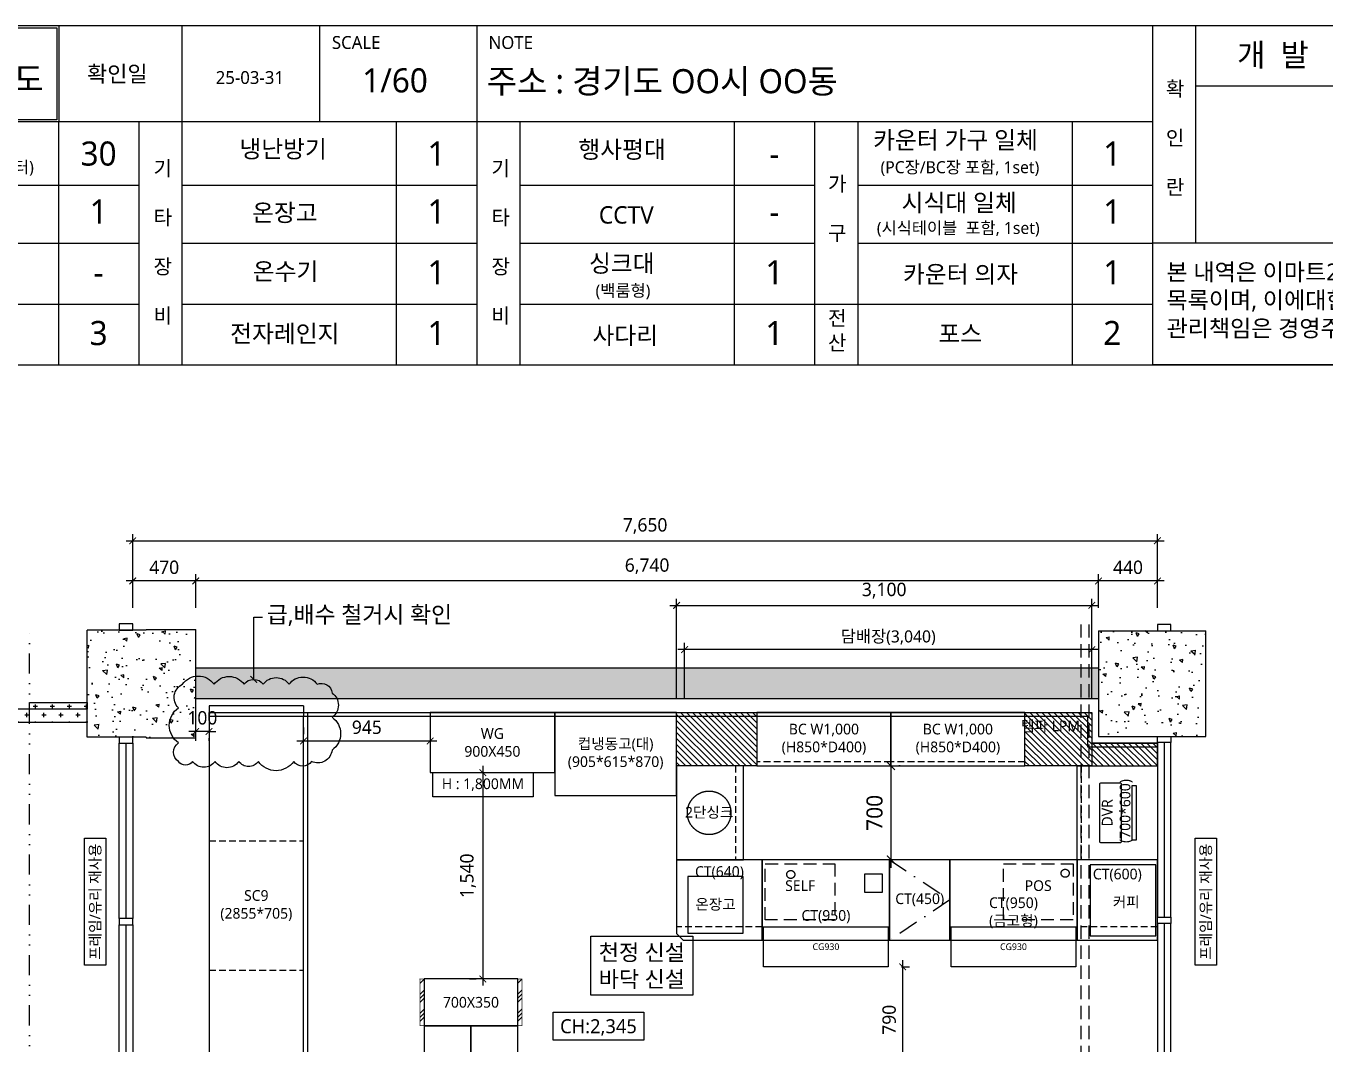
# Model space of a CAD drawing. Header units: millimetres. Extents: x 549809 to 574494, y -72589 to -46121.
# Drawn here: x 556534 to 566231, y -63948 to -56347 of the extents above; entities that cross this region are included whole.
import ezdxf
from ezdxf.enums import TextEntityAlignment as Align

# ---------------------------------------------------------------- set-up
doc = ezdxf.new("R2010")
doc.units = ezdxf.units.MM
for name, pattern in [('DASHDOT', [1, 0.5, -0.25, 0, -0.25]), ('DIVIDE', [1.25, 0.5, -0.25, 0, -0.25, 0, -0.25]), ('HIDDEN', [0.375, 0.25, -0.125]), ('HIDDEN2', [4.7625, 3.175, -1.5875])]:
    doc.linetypes.add(name, pattern=pattern)
for name, color, linetype in [('DIM', 7, 'Continuous'), ('DIM_IN', 1, 'Continuous'), ('FUR', 6, 'Continuous'), ('HATCH', 6, 'Continuous'), ('layout', 2, 'Continuous'), ('OUT', 4, 'Continuous'), ('SHEET', 6, 'Continuous'), ('STL', 7, 'Continuous'), ('text', 7, 'Continuous'), ('TXT', 7, 'Continuous'), ('WAL', 3, 'Continuous'), ('WALL', 2, 'Continuous'), ('WALL_IN', 3, 'Continuous'), ('WIN', 4, 'Continuous'), ('집기', 5, 'Continuous'), ('해치', 9, 'Continuous')]:
    doc.layers.add(name, color=color, linetype=linetype)
doc.styles.get("Standard").update_dxf_attribs({"font": 'malgun.ttf'})
doc.styles.add('맑은고딕', font='malgun.ttf')
doc.linetypes.add('ZIGZAG', pattern='A,0.00254,-5.08,[131,ltypeshp.shx,S=5.08,R=0,X=-5.08,Y=0],-10.16,[131,ltypeshp.shx,S=5.08,R=180,X=5.08,Y=0],-5.08', length=20.32254)
doc.dimstyles.new('DIM_기본(50)', dxfattribs={"dimscale": 50, "dimtxt": 2, "dimasz": 1, "dimexe": 1, "dimexo": 2, "dimgap": 1, "dimtad": 1, "dimtoh": 1, "dimdec": 0, "dimzin": 0, "dimdsep": 46, "dimlunit": 6, "dimtxsty": '맑은고딕', "dimblk": 'ARCHTICK', "dimcen": 1, "dimdle": 1, "dimclrd": 1, "dimclre": 1, "dimclrt": 7, "dimadec": 0, "dimazin": 0, "dimtfac": 1, "dimtdec": 0, "dimtix": 1, "dimtmove": 2, "dimatfit": 3, "dimldrblk": 'ARCHTICK', "dimfxl": 1, "dimtolj": 1, "dimtzin": 0, "dimlwd": -1, "dimlwe": -1, "dimarcsym": 0})
doc.dimstyles.new('DIM_기본(60)', dxfattribs={"dimscale": 60, "dimtxt": 2, "dimasz": 1, "dimexe": 1, "dimexo": 2, "dimgap": 1, "dimtad": 1, "dimtoh": 1, "dimdec": 0, "dimzin": 0, "dimdsep": 46, "dimlunit": 6, "dimtxsty": '맑은고딕', "dimblk": 'ARCHTICK', "dimcen": 1, "dimdle": 1, "dimclrd": 1, "dimclre": 1, "dimclrt": 7, "dimadec": 0, "dimazin": 0, "dimtfac": 1, "dimtdec": 0, "dimtix": 1, "dimtmove": 2, "dimatfit": 3, "dimldrblk": 'ARCHTICK', "dimfxl": 1, "dimtolj": 1, "dimtzin": 0, "dimlwd": -1, "dimlwe": -1, "dimarcsym": 0})
doc.dimstyles.new('메쉬망', dxfattribs={"dimscale": 50, "dimtxt": 1.6, "dimasz": 1, "dimexe": 0, "dimexo": 0.2, "dimgap": 0, "dimtad": 0, "dimtoh": 1, "dimdec": 0, "dimzin": 0, "dimdsep": 46, "dimlunit": 6, "dimtxsty": '맑은고딕', "dimblk": 'NONE', "dimcen": 1, "dimse1": 1, "dimse2": 1, "dimsd1": 1, "dimsd2": 1, "dimclrd": 1, "dimclre": 1, "dimclrt": 7, "dimadec": 0, "dimazin": 0, "dimtfac": 1, "dimtdec": 0, "dimtix": 1, "dimtmove": 2, "dimatfit": 3, "dimldrblk": 'ARCHTICK', "dimfxl": 1, "dimtolj": 1, "dimtzin": 0, "dimlwd": -1, "dimlwe": -1, "dimarcsym": 0})
pattern_1 = [(140, (490818.04, -604750.56), (23.90863, 273.277), [28.575, -314.325]), (85, (490818.04, -604750.56), (-286.58527, -52.86513), [22.86, -251.46088]), (190.451445, (490820.03, -604727.79), (-262.67663, 220.41187), [24.28501, -267.13537]), (136.1842, (490741.84, -604750.56), (63.0635, 406.61856), [42.8625, -471.4875]), (186.63556, (490747.1, -604716.67), (-371.1392, 356.1062), [36.42753, -400.7034]), (81.18415, (490741.84, -604750.56), (-371.1392, 356.1062), [34.28995, -377.1896]), (111, (490760.89, -604712.46), (153.3978, 227.42159), [28.575, -314.325]), (56, (490760.89, -604712.46), (-276.28195, 92.70304), [22.86, -251.46]), (161.451445, (490773.67, -604693.5), (-122.88415, 320.12463), [24.28501, -267.1349]), (127.5, (490818.035, -604750.56), (-126.832558, 4.632905), [0, -248.412, 0, -255.27, 0, -252.4125]), (97.5, (490818.04, -604750.56), (-150.270862, 100.229494), [0, -145.542, 0, -242.697, 0, -96.2025]), (57.5, (490818.04, -604835.52), (8.593116, 203.385893), [0, -95.25, 0, -297.18, 0, -394.335]), (47.5, (490818.04, -604873.62), (-38.139737, 222.19377), [0, -123.825, 0, -197.358, 0, -280.035])]
pattern_2 = [(90, (490818.035, -604750.56), (-63.5, 63.5), [31.75, -95.25]), (180, (490833.91, -604734.684), (-63.5, -63.5), [31.75, -95.25])]

# ---------------------------------------------------------------- blocks, each defined once
blk = doc.blocks.new('도면FORM(50)_1')
at = {"layer": 'SHEET', "color": 7}
for p, q in [((235800.3, -84270.8), (215289.2, -84270.8)), ((221096.2, -84270.8), (221096.2, -84867)), ((221863, -84270.8), (221863, -84867)), ((222718.5, -84270.8), (222718.5, -84867)), ((223696.4, -84270.8), (223696.4, -84867)), ((227899.9, -84270.8), (227899.9, -85795.8)), ((228168.4, -84270.8), (228168.4, -85622.8)), ((235800.3, -84645.8), (228168.4, -84645.8)), ((227899.9, -84867), (215289.2, -84867)), ((221094.6, -84867), (221094.6, -86378.7)), ((221094.6, -84867), (221094.6, -86378.7)), ((221594.6, -84867), (221594.6, -86378.7)), ((221863, -84867), (221863, -86378.7)), ((223196.4, -84867), (223196.4, -86378.7)), ((223196.4, -84867), (223196.4, -86378.7)), ((223696.4, -84867), (223696.4, -86378.7)), ((223964.8, -84867), (223964.8, -86378.7)), ((225298.2, -84867), (225298.2, -86378.7)), ((225298.2, -84867), (225298.2, -86378.7)), ((225798.2, -84867), (225798.2, -86378.7)), ((226066.6, -84867), (226066.6, -86378.7)), ((227399.9, -84867), (227399.9, -86378.7)), ((227399.9, -84867), (227399.9, -86378.7)), ((227899.9, -84867), (227899.9, -86378.7)), ((219761.2, -85262), (221594.6, -85262)), ((221863, -85262), (223696.4, -85262)), ((221863, -85262), (223696.4, -85262)), ((223964.8, -85262), (225798.2, -85262)), ((223964.8, -85262), (225798.2, -85262)), ((226066.6, -85262), (227899.9, -85262)), ((226066.6, -85262), (227899.9, -85262)), ((219761.2, -85622.8), (221594.6, -85622.8)), ((221863, -85622.8), (223696.4, -85622.8)), ((221863, -85622.8), (223696.4, -85622.8)), ((223964.8, -85622.8), (225798.2, -85622.8)), ((223964.8, -85622.8), (225798.2, -85622.8)), ((226066.6, -85622.8), (227899.9, -85622.8)), ((226066.6, -85622.8), (227899.9, -85622.8)), ((232096.7, -85622.8), (227899.9, -85622.8)), ((219761.2, -86000.8), (221594.6, -86000.8)), ((221863, -86000.8), (223696.4, -86000.8)), ((221863, -86000.8), (223696.4, -86000.8)), ((223964.8, -86000.8), (225798.2, -86000.8)), ((223964.8, -86000.8), (225798.2, -86000.8)), ((225798.2, -86000.8), (227899.9, -86000.8)), ((225798.2, -86000.8), (227899.9, -86000.8)), ((215289.2, -86378.7), (232096.7, -86378.7)), ((232096.7, -86378.7), (227899.9, -86378.7))]:
    blk.add_line(p, q, dxfattribs=at)
blk.add_lwpolyline([(218398.8, -84282.7), (221084.2, -84282.7), (221084.2, -84855.1), (218398.8, -84855.1)], close=True, dxfattribs=at)
at = {"layer": 'SHEET', "color": 7, "style": '맑은고딕'}
for s, height, p in [('SCALE', 80, (222795.9, -84413.4)), ('NOTE', 80, (223770, -84413.8)), ('개  발', 140, (228427.1, -84520.6)), ('확인일', 100, (221272.7, -84618.8)), ('카운터 가구 일체', 108.33, (226162.6, -85034.9)), ('냉난방기', 108.33, (222220.6, -85090.1)), ('행사평대', 108.33, (224329.1, -85093.1)), ('(중앙, 엔드, 창문형, 카운터)', 75, (219787.1, -85186.5)), ('(PC장/BC장 포함, 1set)', 75, (226208.8, -85187)), ('시식대 일체', 108.33, (226339.9, -85424.6)), ('온장고', 108.33, (222299.2, -85486.6)), ('CCTV', 108.33, (224456.6, -85500.4)), ('(시식테이블  포함, 1set)', 75, (226185.8, -85564.9)), ('온수기', 108.33, (222303.5, -85851.7)), ('싱크대', 108.33, (224395.4, -85802.2)), ('카운터 의자', 108.33, (226348.3, -85869.2)), ('(백룸형)', 75, (224436.1, -85954.4)), ('전자레인지', 108.33, (222163.1, -86239.2)), ('사다리', 108.33, (224416.6, -86250.4)), ('포스', 108.33, (226568.3, -86239.2))]:
    blk.add_text(s, height=height, dxfattribs=at).set_placement(p)
at = {"layer": 'SHEET', "color": 7, "char_height": 91.7, "attachment_point": 1, "style": '맑은고딕'}
for s, insert in [('확\\P\\P인\\P\\P란', (227983.5, -84615.8)), ('기\\P\\P타\\P\\P장\\P\\P비', (221686.3, -85110.4)), ('기\\P\\P타\\P\\P장\\P\\P비', (223788.1, -85110.4)), ('가\\P\\P구', (225881.8, -85206.7)), ('전\\P산', (225881.8, -86042.5))]:
    blk.add_mtext_dynamic_manual_height_columns(s, width=228.809, gutter_width=4168.5, heights=[0], dxfattribs=dict(at, insert=insert))
at = {"layer": 'SHEET', "color": 7, "insert": (227987.9, -85748.7), "char_height": 105, "width": 4116.121, "attachment_point": 1, "style": '맑은고딕'}
blk.add_mtext('본 내역은 이마트24가 투자하여 경영주에게 대여하는 자산의 목록이며, 이에대한 소유권은 이마트24 본부에있고, 대여받은 자산의 관리책임은 경영주에게 있다.', dxfattribs=at)
blk = doc.blocks.new('_ArchTick')
at = {"color": 0, "linetype": 'ByBlock', "const_width": 0.15}
blk.add_lwpolyline([(-0.5, -0.5), (0.5, 0.5)], dxfattribs=at)
blk = doc.blocks.new('*D82')
at = {"layer": 'Defpoints', "color": 0, "transparency": 16777216}
for p in [(564540.4, -60490.7), (564540.4, -60790.7), (564980.4, -60790.7)]:
    blk.add_point(p, dxfattribs=at)
at = {"layer": 'DIM', "color": 1, "transparency": 16777216}
for p, q in [((565030.4, -60490.7), (564490.4, -60490.7)), ((564540.4, -60690.7), (564540.4, -60440.7)), ((564980.4, -60690.7), (564980.4, -60440.7))]:
    blk.add_line(p, q, dxfattribs=at)
at = {"layer": 'DIM', "color": 1, "transparency": 16777216, "xscale": 50, "yscale": 50, "zscale": 50, "rotation": 180}
blk.add_blockref('_ArchTick', (564540.4, -60490.7), dxfattribs=at)
at = {"layer": 'DIM', "color": 1, "transparency": 16777216, "xscale": 50, "yscale": 50, "zscale": 50}
blk.add_blockref('_ArchTick', (564980.4, -60490.7), dxfattribs=at)
at = {"layer": 'DIM', "color": 7, "transparency": 16777216, "insert": (564760.4, -60389.1), "char_height": 100, "attachment_point": 5, "style": '맑은고딕'}
blk.add_mtext('\\A1;440', dxfattribs=at)
blk = doc.blocks.new('*D83')
at = {"layer": 'Defpoints', "color": 0, "transparency": 16777216}
for p in [(557800.4, -60490.7), (557800.4, -60790.7), (564540.4, -60790.7)]:
    blk.add_point(p, dxfattribs=at)
at = {"layer": 'DIM', "color": 1, "transparency": 16777216}
for p, q in [((564590.4, -60490.7), (557750.4, -60490.7)), ((557800.4, -60690.7), (557800.4, -60440.7)), ((564540.4, -60690.7), (564540.4, -60440.7))]:
    blk.add_line(p, q, dxfattribs=at)
at = {"layer": 'DIM', "color": 1, "transparency": 16777216, "xscale": 50, "yscale": 50, "zscale": 50, "rotation": 180}
blk.add_blockref('_ArchTick', (557800.4, -60490.7), dxfattribs=at)
at = {"layer": 'DIM', "color": 1, "transparency": 16777216, "xscale": 50, "yscale": 50, "zscale": 50}
blk.add_blockref('_ArchTick', (564540.4, -60490.7), dxfattribs=at)
at = {"layer": 'DIM', "color": 7, "transparency": 16777216, "insert": (561170.4, -60380.7), "char_height": 100, "attachment_point": 5, "style": '맑은고딕'}
blk.add_mtext('\\A1;6,740', dxfattribs=at)
blk = doc.blocks.new('*D84')
at = {"layer": 'Defpoints', "color": 0, "transparency": 16777216}
for p in [(557330.4, -60490.7), (557330.4, -60790.7), (557800.4, -60790.7)]:
    blk.add_point(p, dxfattribs=at)
at = {"layer": 'DIM', "color": 1, "transparency": 16777216}
for p, q in [((557850.4, -60490.7), (557280.4, -60490.7)), ((557330.4, -60690.7), (557330.4, -60440.7)), ((557800.4, -60690.7), (557800.4, -60440.7))]:
    blk.add_line(p, q, dxfattribs=at)
at = {"layer": 'DIM', "color": 1, "transparency": 16777216, "xscale": 50, "yscale": 50, "zscale": 50, "rotation": 180}
blk.add_blockref('_ArchTick', (557330.4, -60490.7), dxfattribs=at)
at = {"layer": 'DIM', "color": 1, "transparency": 16777216, "xscale": 50, "yscale": 50, "zscale": 50}
blk.add_blockref('_ArchTick', (557800.4, -60490.7), dxfattribs=at)
at = {"layer": 'DIM', "color": 7, "transparency": 16777216, "insert": (557565.4, -60389.1), "char_height": 100, "attachment_point": 5, "style": '맑은고딕'}
blk.add_mtext('\\A1;470', dxfattribs=at)
blk = doc.blocks.new('*D85')
at = {"layer": 'Defpoints', "color": 0, "transparency": 16777216}
for p in [(564980.4, -60190.7), (557330.4, -60790.7), (564980.4, -60790.7)]:
    blk.add_point(p, dxfattribs=at)
at = {"layer": 'DIM', "color": 1, "transparency": 16777216}
for p, q in [((557280.4, -60190.7), (565030.4, -60190.7)), ((557330.4, -60690.7), (557330.4, -60140.7)), ((564980.4, -60690.7), (564980.4, -60140.7))]:
    blk.add_line(p, q, dxfattribs=at)
at = {"layer": 'DIM', "color": 1, "transparency": 16777216, "xscale": 50, "yscale": 50, "zscale": 50, "rotation": 180}
blk.add_blockref('_ArchTick', (557330.4, -60190.7), dxfattribs=at)
at = {"layer": 'DIM', "color": 1, "transparency": 16777216, "xscale": 50, "yscale": 50, "zscale": 50}
blk.add_blockref('_ArchTick', (564980.4, -60190.7), dxfattribs=at)
at = {"layer": 'DIM', "color": 7, "transparency": 16777216, "insert": (561155.4, -60080.7), "char_height": 100, "attachment_point": 5, "style": '맑은고딕'}
blk.add_mtext('\\A1;7,650', dxfattribs=at)
blk = doc.blocks.new('AWESZRDFYGUAESRXDTFCUGYDTFYUHOILP')
at = {"layer": 'STL', "linetype": 'HIDDEN', "ltscale": 400}
for p, q in [((538738.7, -73592.4), (543933.7, -73592.4)), ((538738.7, -73652.4), (543933.7, -73652.4))]:
    blk.add_line(p, q, dxfattribs=at)
blk.add_circle((538808.7, -73622.4), 20, dxfattribs=at)
blk.add_arc((538738.7, -73622.4), 30, 90, 270, dxfattribs=at)
blk = doc.blocks.new('*D128')
at = {"layer": 'Defpoints', "color": 0, "transparency": 16777216}
for p in [(557800.4, -61585.4), (557800.4, -61614.9), (557900.4, -61585.4)]:
    blk.add_point(p, dxfattribs=at)
at = {"layer": 'WALL_IN', "color": 1, "transparency": 16777216}
for p, q in [((557800.4, -61614.9), (557750.4, -61614.9)), ((557900.4, -61614.9), (557800.4, -61614.9)), ((557800.4, -61685.4), (557800.4, -61664.9)), ((557900.4, -61614.9), (557950.4, -61614.9)), ((557900.4, -61685.4), (557900.4, -61664.9))]:
    blk.add_line(p, q, dxfattribs=at)
at = {"layer": 'WALL_IN', "color": 1, "transparency": 16777216, "xscale": 50, "yscale": 50, "zscale": 50}
blk.add_blockref('_ArchTick', (557800.4, -61614.9), dxfattribs=at)
at = {"layer": 'WALL_IN', "color": 1, "transparency": 16777216, "xscale": 50, "yscale": 50, "zscale": 50, "rotation": 180}
blk.add_blockref('_ArchTick', (557900.4, -61614.9), dxfattribs=at)
at = {"layer": 'WALL_IN', "color": 7, "transparency": 16777216, "insert": (557850.4, -61513), "char_height": 100, "attachment_point": 5, "style": '맑은고딕'}
blk.add_mtext('\\A1;100', dxfattribs=at)
blk = doc.blocks.new('*D129')
at = {"layer": 'Defpoints', "color": 0, "transparency": 16777216}
for p in [(562940, -61871.9), (562940, -62571.9), (562990.4, -62571.9)]:
    blk.add_point(p, dxfattribs=at)
at = {"layer": 'DIM_IN', "color": 1, "transparency": 16777216}
for p, q in [((562990.4, -61811.9), (562990.4, -62631.9)), ((563060, -61871.9), (563050.4, -61871.9)), ((563060, -62571.9), (563050.4, -62571.9))]:
    blk.add_line(p, q, dxfattribs=at)
at = {"layer": 'DIM_IN', "color": 1, "transparency": 16777216, "xscale": 60, "yscale": 60, "zscale": 60}
for p, rotation in [((562990.4, -61871.9), 90), ((562990.4, -62571.9), 270)]:
    blk.add_blockref('_ArchTick', p, dxfattribs=dict(at, rotation=rotation))
at = {"layer": 'DIM_IN', "color": 7, "transparency": 16777216, "insert": (562868.4, -62221.9), "char_height": 120, "attachment_point": 5, "rotation": 90, "style": '맑은고딕'}
blk.add_mtext('\\A1;700', dxfattribs=at)
blk = doc.blocks.new('*D130')
at = {"layer": 'Defpoints', "color": 0, "transparency": 16777216}
for p in [(564490.4, -60673.1), (561390.4, -61471.9), (564490.4, -61471.9)]:
    blk.add_point(p, dxfattribs=at)
at = {"layer": 'DIM', "color": 1, "transparency": 16777216}
for p, q in [((561340.4, -60673.1), (564540.4, -60673.1)), ((561390.4, -61371.9), (561390.4, -60623.1)), ((564490.4, -61371.9), (564490.4, -60623.1))]:
    blk.add_line(p, q, dxfattribs=at)
at = {"layer": 'DIM', "color": 1, "transparency": 16777216, "xscale": 50, "yscale": 50, "zscale": 50, "rotation": 180}
blk.add_blockref('_ArchTick', (561390.4, -60673.1), dxfattribs=at)
at = {"layer": 'DIM', "color": 1, "transparency": 16777216, "xscale": 50, "yscale": 50, "zscale": 50}
blk.add_blockref('_ArchTick', (564490.4, -60673.1), dxfattribs=at)
at = {"layer": 'DIM', "color": 7, "transparency": 16777216, "insert": (562940.4, -60562.8), "char_height": 100, "attachment_point": 5, "style": '맑은고딕'}
blk.add_mtext('\\A1;3,100', dxfattribs=at)
blk = doc.blocks.new('*D131')
at = {"layer": 'Defpoints', "color": 0, "transparency": 16777216}
for p in [(561450.4, -61003), (561450.4, -61471.9), (564490.4, -61471.9)]:
    blk.add_point(p, dxfattribs=at)
at = {"layer": 'DIM', "color": 1, "transparency": 16777216}
for p, q in [((561450.4, -61371.9), (561450.4, -60953)), ((564490.4, -61371.9), (564490.4, -60953)), ((564540.4, -61003), (561400.4, -61003))]:
    blk.add_line(p, q, dxfattribs=at)
at = {"layer": 'DIM', "color": 1, "transparency": 16777216, "xscale": 50, "yscale": 50, "zscale": 50, "rotation": 180}
blk.add_blockref('_ArchTick', (561450.4, -61003), dxfattribs=at)
at = {"layer": 'DIM', "color": 1, "transparency": 16777216, "xscale": 50, "yscale": 50, "zscale": 50}
blk.add_blockref('_ArchTick', (564490.4, -61003), dxfattribs=at)
at = {"layer": 'DIM', "color": 1, "transparency": 16777216, "insert": (562970.4, -60914.4), "char_height": 90, "attachment_point": 5, "style": '맑은고딕'}
blk.add_mtext('\\A1;담배장(3,040)', dxfattribs=at)
blk = doc.blocks.new('*D132')
at = {"layer": 'Defpoints', "color": 0, "transparency": 16777216}
for p in [(562990.4, -61671.9), (563990.4, -61671.9), (563990.4, -61671.9)]:
    blk.add_point(p, dxfattribs=at)
at = {"layer": 'WALL_IN', "color": 7, "transparency": 16777216, "insert": (563490.4, -61671.9), "char_height": 80, "attachment_point": 5, "style": '맑은고딕'}
blk.add_mtext('\\A1;BC W1,000\\P(H850*D400)', dxfattribs=at)
blk = doc.blocks.new('_None')
blk = doc.blocks.new('*D133')
at = {"layer": 'Defpoints', "color": 0, "transparency": 16777216}
for p in [(561990.4, -61671.9), (562990.4, -61671.9), (562990.4, -61671.9)]:
    blk.add_point(p, dxfattribs=at)
at = {"layer": 'WALL_IN', "color": 7, "transparency": 16777216, "insert": (562490.4, -61671.9), "char_height": 80, "attachment_point": 5, "style": '맑은고딕'}
blk.add_mtext('\\A1;BC W1,000\\P(H850*D400)', dxfattribs=at)
blk = doc.blocks.new('*D134')
at = {"layer": 'Defpoints', "color": 0, "transparency": 16777216}
for p in [(562030.4, -62871.9), (562980.4, -62871.9), (562980.4, -62996.8)]:
    blk.add_point(p, dxfattribs=at)
at = {"layer": 'WALL_IN', "color": 7, "transparency": 16777216, "insert": (562505.4, -62996.8), "char_height": 80, "attachment_point": 5, "style": '맑은고딕'}
blk.add_mtext('\\A1;CT(950{\\A0;)}', dxfattribs=at)
blk = doc.blocks.new('*D135')
at = {"layer": 'Defpoints', "color": 0, "transparency": 16777216}
for p in [(562980.4, -62871.9), (563430.4, -62871.9), (563430.4, -62871.9)]:
    blk.add_point(p, dxfattribs=at)
at = {"layer": 'WALL_IN', "color": 7, "transparency": 16777216, "insert": (563205.4, -62871.9), "char_height": 80, "attachment_point": 5, "style": '맑은고딕'}
blk.add_mtext('\\A1;CT(450{\\A0;)}', dxfattribs=at)
blk = doc.blocks.new('*D136')
at = {"layer": 'Defpoints', "color": 0, "transparency": 16777216}
for p in [(564380.4, -62871.9), (563430.4, -62968.4), (564380.4, -62968.4)]:
    blk.add_point(p, dxfattribs=at)
at = {"layer": 'WALL_IN', "color": 7, "transparency": 16777216, "insert": (563905.4, -62968.4), "char_height": 80, "attachment_point": 5, "style": '맑은고딕'}
blk.add_mtext('\\A1;CT(950{\\A0;)\\P(금고형)}', dxfattribs=at)
blk = doc.blocks.new('*D137')
at = {"layer": 'Defpoints', "color": 0, "transparency": 16777216}
for p in [(564980.4, -62687.6), (564380.4, -62871.9), (564980.4, -62871.9)]:
    blk.add_point(p, dxfattribs=at)
at = {"layer": 'WALL_IN', "color": 7, "transparency": 16777216, "insert": (564680.4, -62687.6), "char_height": 80, "attachment_point": 5, "style": '맑은고딕'}
blk.add_mtext('\\A1;CT(600)', dxfattribs=at)
blk = doc.blocks.new('*D138')
at = {"layer": 'Defpoints', "color": 0, "transparency": 16777216}
for p in [(563440.4, -63221.9), (564370.4, -63221.9), (564370.4, -63221.9)]:
    blk.add_point(p, dxfattribs=at)
at = {"layer": 'WALL_IN', "color": 7, "transparency": 16777216, "insert": (563905.4, -63221.9), "char_height": 80, "attachment_point": 5, "style": '맑은고딕'}
blk.add_mtext('\\A1;{\\H0.625x;CG930}', dxfattribs=at)
blk = doc.blocks.new('*D139')
at = {"layer": 'Defpoints', "color": 0, "transparency": 16777216}
for p in [(562040.4, -63221.9), (562970.4, -63221.9), (562970.4, -63221.9)]:
    blk.add_point(p, dxfattribs=at)
at = {"layer": 'WALL_IN', "color": 7, "transparency": 16777216, "insert": (562505.4, -63221.9), "char_height": 80, "attachment_point": 5, "style": '맑은고딕'}
blk.add_mtext('\\A1;{\\H0.625x;CG930}', dxfattribs=at)
blk = doc.blocks.new('*D140')
at = {"layer": 'Defpoints', "color": 0, "transparency": 16777216}
for p in [(562030.4, -62669.3), (561390.4, -62846.9), (562030.4, -62871.9)]:
    blk.add_point(p, dxfattribs=at)
at = {"layer": 'WALL_IN', "color": 7, "transparency": 16777216, "insert": (561710.4, -62669.3), "char_height": 80, "attachment_point": 5, "style": '맑은고딕'}
blk.add_mtext('\\A1;CT(640)', dxfattribs=at)
blk = doc.blocks.new('*D141')
at = {"layer": 'Defpoints', "color": 0, "transparency": 16777216}
for p in [(564680.4, -61871.9), (564680.4, -61871.9), (564680.4, -62571.9)]:
    blk.add_point(p, dxfattribs=at)
at = {"layer": 'WALL_IN', "color": 7, "transparency": 16777216, "insert": (564680.4, -62221.9), "char_height": 80, "attachment_point": 5, "rotation": 90, "style": '맑은고딕'}
blk.add_mtext('\\A1;DVR\\P (700{\\A0;*600)}', dxfattribs=at)
blk = doc.blocks.new('*D150')
at = {"layer": 'Defpoints', "color": 0, "transparency": 16777216}
for p in [(562970.4, -63371.9), (563078.9, -63371.9), (563055.4, -64161.9)]:
    blk.add_point(p, dxfattribs=at)
at = {"layer": 'WALL_IN', "color": 1, "transparency": 16777216}
for p, q in [((563078.9, -64211.9), (563078.9, -63321.9)), ((563070.4, -63371.9), (563128.9, -63371.9)), ((563155.4, -64161.9), (563128.9, -64161.9))]:
    blk.add_line(p, q, dxfattribs=at)
at = {"layer": 'WALL_IN', "color": 1, "transparency": 16777216, "xscale": 50, "yscale": 50, "zscale": 50}
for p, rotation in [((563078.9, -63371.9), 90), ((563078.9, -64161.9), 270)]:
    blk.add_blockref('_ArchTick', p, dxfattribs=dict(at, rotation=rotation))
at = {"layer": 'WALL_IN', "color": 7, "transparency": 16777216, "insert": (562977.3, -63766.9), "char_height": 100, "attachment_point": 5, "rotation": 90, "style": '맑은고딕'}
blk.add_mtext('\\A1;790', dxfattribs=at)
blk = doc.blocks.new('*D152')
at = {"layer": 'Defpoints', "color": 0, "transparency": 16777216}
for p in [(559943.9, -61921.9), (559943.9, -63461.9), (559943.9, -63461.9)]:
    blk.add_point(p, dxfattribs=at)
at = {"layer": 'WALL_IN', "color": 1, "transparency": 16777216}
for p, q in [((559843.9, -61921.9), (559893.9, -61921.9)), ((559943.9, -61871.9), (559943.9, -63511.9)), ((559843.9, -63461.9), (559893.9, -63461.9))]:
    blk.add_line(p, q, dxfattribs=at)
at = {"layer": 'WALL_IN', "color": 1, "transparency": 16777216, "xscale": 50, "yscale": 50, "zscale": 50}
for p, rotation in [((559943.9, -61921.9), 90), ((559943.9, -63461.9), 270)]:
    blk.add_blockref('_ArchTick', p, dxfattribs=dict(at, rotation=rotation))
at = {"layer": 'WALL_IN', "color": 7, "transparency": 16777216, "insert": (559833.6, -62691.9), "char_height": 100, "attachment_point": 5, "rotation": 90, "style": '맑은고딕'}
blk.add_mtext('\\A1;1,540', dxfattribs=at)
blk = doc.blocks.new('*D153')
at = {"layer": 'Defpoints', "color": 0, "transparency": 16777216}
for p in [(558605.4, -61685.3), (559550.4, -61685.3), (559550.4, -61685.3)]:
    blk.add_point(p, dxfattribs=at)
at = {"layer": 'WALL_IN', "color": 1, "transparency": 16777216}
for p, q in [((558605.4, -61585.3), (558605.4, -61635.3)), ((559550.4, -61585.3), (559550.4, -61635.3)), ((558555.4, -61685.3), (559600.4, -61685.3))]:
    blk.add_line(p, q, dxfattribs=at)
at = {"layer": 'WALL_IN', "color": 1, "transparency": 16777216, "xscale": 50, "yscale": 50, "zscale": 50, "rotation": 180}
blk.add_blockref('_ArchTick', (558605.4, -61685.3), dxfattribs=at)
at = {"layer": 'WALL_IN', "color": 1, "transparency": 16777216, "xscale": 50, "yscale": 50, "zscale": 50}
blk.add_blockref('_ArchTick', (559550.4, -61685.3), dxfattribs=at)
at = {"layer": 'WALL_IN', "color": 7, "transparency": 16777216, "insert": (559077.9, -61583.6), "char_height": 100, "attachment_point": 5, "style": '맑은고딕'}
blk.add_mtext('\\A1;945', dxfattribs=at)
blk = doc.blocks.new('OSC9_2855_R')
at = {"layer": '집기', "color": 4, "linetype": 'HIDDEN', "ltscale": 200}
for p, q in [((557900.4, -62431.9), (558605.4, -62431.9)), ((557900.4, -63396.9), (558605.4, -63396.9))]:
    blk.add_line(p, q, dxfattribs=at)
at = {"layer": '집기'}
for points in [[(557900.4, -61501.9), (557900.4, -61471.9), (558605.4, -61471.9), (558605.4, -61501.9)], [(558605.4, -64326.9), (558605.4, -61501.9), (557900.4, -61501.9), (557900.4, -64326.9)]]:
    blk.add_lwpolyline(points, close=True, dxfattribs=at)
at = {"layer": 'text', "insert": (558252.9, -62914.4), "char_height": 80, "attachment_point": 5, "style": '맑은고딕'}
blk.add_mtext('SC9\\P(2855*705)', dxfattribs=at)
blk = doc.blocks.new('gondola_700_350')
at = {"layer": '집기'}
blk.add_lwpolyline([(563405.4, -67311.9), (562705.4, -67311.9), (562705.4, -67661.9), (563405.4, -67661.9)], close=True, dxfattribs=at)

msp = doc.modelspace()

# ---------------------------------------------------------------- hatches: boundary and pattern name
at = {"layer": 'FUR', "ltscale": 400}
h = msp.add_hatch(dxfattribs=at)
h.set_pattern_fill('GOST_GROUND', color=1, scale=10, angle=360, style=0)
h.set_pattern_definition([(45, (556450.09, -296551.86), (141.421356, -4e-14), []), (45, (556480.09, -296551.86), (141.421356, -4e-14), []), (45, (556510.09, -296551.86), (141.421356, -4e-14), [])])
h.paths.add_polyline_path([(559475.4, -63461.9), (559505.4, -63461.9), (559505.4, -63811.9), (559475.4, -63811.9)])
h = msp.add_hatch(dxfattribs=at)
h.set_pattern_fill('GOST_GROUND', color=1, scale=10, angle=360, style=0)
h.set_pattern_definition([(45, (557180.09, -296551.86), (141.421356, -4e-14), []), (45, (557210.09, -296551.86), (141.421356, -4e-14), []), (45, (557240.09, -296551.86), (141.421356, -4e-14), [])])
h.paths.add_polyline_path([(560205.4, -63461.9), (560235.4, -63461.9), (560235.4, -63811.9), (560205.4, -63811.9)])
at = {"layer": 'HATCH'}
h = msp.add_hatch(dxfattribs=at)
h.set_pattern_fill('AR-CONC', color=8, scale=1.5, angle=90)
h.set_pattern_definition(pattern_1)
h.paths.add_polyline_path([(557430.4, -60851.9), (557430.4, -60856.9), (556990.4, -60856.9), (556990.4, -61656.9), (557430.4, -61656.9), (557800.4, -61661.9), (557800.4, -60851.9)])
h = msp.add_hatch(dxfattribs=at)
h.set_pattern_fill('AR-CONC', color=8, scale=1.5, angle=90)
h.set_pattern_definition(pattern_1)
h.paths.add_polyline_path([(564540.4, -60861.9), (564540.4, -61651.9), (565340.4, -61651.9), (565340.4, -60861.9)])
h = msp.add_hatch(dxfattribs=at)
h.set_pattern_fill('ANSI33', color=8, scale=25, angle=90)
h.set_pattern_definition([(135, (490818.04, -604750.56), (-112.2532, -112.2532), []), (135, (490818.04, -604638.3), (-112.2532, -112.2532), [79.375, -39.6875])])
h.paths.add_polyline_path([(557800.4, -61141.9), (557800.4, -61371.9), (564540.4, -61371.9), (564540.4, -61141.9)])
h.paths.add_polyline_path([(557810.4, -70251.9), (557810.4, -70606.9), (557470.4, -70606.9), (557470.4, -71641.9), (557860.4, -71641.9), (557860.4, -70641.9), (562820.4, -70641.9), (562820.4, -70511.9), (563570.4, -70511.9), (563570.4, -70641.9), (564140.4, -70641.9), (564140.4, -70341.9), (563210.4, -70341.9), (563210.4, -70411.9), (562890.4, -70411.9), (562890.4, -70341.9), (562740.4, -70341.9), (562740.4, -70251.9)])
h.paths.add_polyline_path([(562350.4, -70641.9), (562350.4, -71641.9), (562740.4, -71641.9), (562740.4, -70641.9)], flags=17)
h.paths.add_polyline_path([(567170.4, -70031.9), (567170.4, -71641.9), (567370.4, -71641.9), (567370.4, -70031.9)])
h = msp.add_hatch(dxfattribs=at)
h.set_pattern_fill('CROSS', color=4, scale=10, angle=90)
h.set_pattern_definition(pattern_2)
h.paths.add_polyline_path([(555450.4, -61446.9), (555450.4, -61546.9), (556990.4, -61546.9), (556990.4, -61446.9)])
h = msp.add_hatch(dxfattribs=at)
h.set_pattern_fill('CROSS', color=4, scale=10, angle=90)
h.set_pattern_definition(pattern_2)
h.paths.add_polyline_path([(556990.4, -61446.9), (556990.4, -61396.9), (556560.4, -61396.9), (556560.4, -61446.9)])
at = {"layer": '해치', "linetype": 'HIDDEN2', "ltscale": 500}
h = msp.add_hatch(dxfattribs=at)
h.set_pattern_fill('ANSI31', color=252, scale=10, angle=270)
h.set_pattern_definition([(315, (311614.005, -72991.86), (22.4506403, 22.4506403), [])])
h.paths.add_polyline_path([(561390.4, -61471.9), (561990.4, -61471.9), (561990.4, -61871.9), (561390.4, -61871.9)])
h = msp.add_hatch(dxfattribs=at)
h.set_pattern_fill('ANSI31', color=252, scale=10, angle=270)
h.set_pattern_definition([(315, (311214.005, -72991.86), (22.4506403, 22.4506403), [])])
h.paths.add_polyline_path([(563990.4, -61471.9), (564490.4, -61471.9), (564490.4, -61871.9), (563990.4, -61871.9)])
h = msp.add_hatch(dxfattribs=at)
h.set_pattern_fill('ANSI31', color=252, scale=10, angle=270)
h.set_pattern_definition([(315, (875137.137, -133782.71), (22.4506403, 22.4506403), [])])
h.paths.add_polyline_path([(564490.4, -61871.9), (564980.4, -61871.9), (564980.4, -61701.9), (564490.4, -61701.9)])

# ---------------------------------------------------------------- linework, layer by layer
at = {"layer": 'DIM'}
msp.add_lwpolyline([(557671.6, -61838.7, -0.520567), (557671.6, -61699.5, -0.520567), (557671.6, -61438.2, -0.520567), (557701.8, -61262.2, -0.520567), (557938, -61262.2, -0.520567), (558162.4, -61262.2, -0.520567), (558304.4, -61262.2, -0.520567), (558497.4, -61262.2, -0.520567), (558706.9, -61262.2, -0.520567), (558818.7, -61327.2, -0.520567), (558818.7, -61508.4, -0.520567), (558818.7, -61753, -0.520567), (558666.2, -61838.7, -0.520567), (558532.2, -61838.7, -0.520567), (558268.2, -61838.7, -0.520567), (558122, -61838.7, -0.520567), (557944.7, -61838.7, -0.520567), (557777.9, -61838.7, -0.520567)], format="xyb", close=True, dxfattribs=at)
at = {"layer": 'FUR', "color": 8, "linetype": 'HIDDEN', "ltscale": 200}
for p, q in [((562990.4, -61841.9), (561990.4, -61841.9)), ((563990.4, -61841.9), (562990.4, -61841.9)), ((561830.4, -61871.9), (561830.4, -62571.9)), ((564410.4, -61871.9), (564410.4, -62571.9)), ((562030.4, -63071.9), (561390.4, -63071.9)), ((562030.4, -63071.9), (562980.4, -63071.9)), ((563430.4, -63071.9), (564380.4, -63071.9)), ((564980.4, -63071.9), (564380.4, -63071.9))]:
    msp.add_line(p, q, dxfattribs=at)
at = {"layer": 'FUR', "color": 6}
for points in [[(561390.4, -61471.9), (561990.4, -61471.9), (561990.4, -61871.9), (561390.4, -61871.9)], [(561990.4, -61871.9), (562990.4, -61871.9), (562990.4, -61471.9), (561990.4, -61471.9)], [(562990.4, -61871.9), (563990.4, -61871.9), (563990.4, -61471.9), (562990.4, -61471.9)], [(563990.4, -61471.9), (564490.4, -61471.9), (564490.4, -61871.9), (563990.4, -61871.9)], [(564490.4, -61871.9), (564980.4, -61871.9), (564980.4, -61701.9), (564490.4, -61701.9)], [(564380.4, -62571.9), (564380.4, -61871.9), (564980.4, -61871.9), (564980.4, -62571.9)], [(561440.4, -63171.9), (562030.4, -63171.9), (562030.4, -62571.9), (561390.4, -62571.9), (561390.4, -63121.9)], [(562030.4, -63171.9), (562980.4, -63171.9), (562980.4, -62571.9), (562030.4, -62571.9)], [(562980.4, -63171.9), (563430.4, -63171.9), (563430.4, -62571.9), (562980.4, -62571.9)], [(563430.4, -63171.9), (564380.4, -63171.9), (564380.4, -62571.9), (563430.4, -62571.9)], [(564380.4, -63171.9), (564980.4, -63171.9), (564980.4, -62571.9), (564380.4, -62571.9)]]:
    msp.add_lwpolyline(points, close=True, dxfattribs=at)
at = {"layer": 'FUR'}
msp.add_lwpolyline([(561390.4, -61871.9), (561390.4, -62571.9), (561890.4, -62571.9), (561890.4, -61871.9)], close=True, dxfattribs=at)
at = {"layer": 'FUR', "color": 5}
msp.add_lwpolyline([(564550.4, -62436.9), (564550.4, -62006.9, -0.414214), (564560.4, -61996.9), (564700.4, -61996.9, -0.414214), (564710.4, -62006.9), (564710.4, -62436.9, -0.414214), (564700.4, -62446.9), (564560.4, -62446.9, -0.414214)], format="xyb", close=True, dxfattribs=at)
msp.add_lwpolyline([(564792.1, -62426.9), (564792.1, -62016.9), (564822.1, -62016.9), (564822.1, -62426.9)], close=True, dxfattribs=at)
at = {"layer": 'FUR', "color": 5, "linetype": 'HIDDEN2', "ltscale": 30}
for points in [[(562572.9, -63021.9), (562052.9, -63021.9), (562052.9, -62601.9), (562572.9, -62601.9)], [(564350, -63021.9), (563830, -63021.9), (563830, -62601.9), (564350, -62601.9)]]:
    msp.add_lwpolyline(points, close=True, dxfattribs=at)
at = {"layer": 'FUR', "color": 8, "linetype": 'DASHDOT', "ltscale": 300}
msp.add_lwpolyline([(562980.4, -62571.9), (563430.4, -62871.9), (562980.4, -63171.9)], dxfattribs=at)
at = {"layer": 'FUR', "color": 5, "elevation": -0.1}
for points in [[(564478.3, -63139.8), (564968.3, -63139.8), (564968.3, -62609.8), (564478.3, -62609.8)], [(561888.6, -62696.1), (561473.6, -62696.1), (561473.6, -63121.1), (561888.6, -63121.1)]]:
    msp.add_lwpolyline(points, close=True, dxfattribs=at)
at = {"layer": 'FUR', "color": 8, "linetype": 'HIDDEN2', "ltscale": 300}
for points in [[(562793.8, -62814.9), (562928.8, -62814.9), (562928.8, -62679.9), (562793.8, -62679.9)], [(562040.4, -63071.9), (562970.4, -63071.9), (562970.4, -63371.9), (562040.4, -63371.9)], [(563440.4, -63071.9), (564370.4, -63071.9), (564370.4, -63371.9), (563440.4, -63371.9)]]:
    msp.add_lwpolyline(points, close=True, dxfattribs=at)
at = {"layer": 'FUR', "color": 4, "const_width": 5}
for points in [[(559475.4, -63461.9), (559505.4, -63461.9), (559505.4, -63811.9), (559475.4, -63811.9)], [(560205.4, -63461.9), (560235.4, -63461.9), (560235.4, -63811.9), (560205.4, -63811.9)]]:
    msp.add_lwpolyline(points, close=True, dxfattribs=at)
at = {"layer": 'FUR', "color": 8, "linetype": 'HIDDEN2', "ltscale": 500}
msp.add_circle((561633.4, -62221.9), 162.5, dxfattribs=at)
at = {"layer": 'FUR', "color": 8, "linetype": 'HIDDEN2', "ltscale": 300}
for centre in [(564291.2, -62672.9), (562242.9, -62681.9)]:
    msp.add_circle(centre, 30, dxfattribs=at)
at = {"layer": 'layout', "color": 32, "linetype": 'ZIGZAG', "ltscale": 5}
for points in [[(558635.4, -61471.9), (558635.4, -68421.9), (564980.4, -68421.9)], [(564980.4, -61731.9), (564460.4, -61731.9), (564460.4, -61501.9), (558605.4, -61501.9)]]:
    msp.add_lwpolyline(points, dxfattribs=at)
at = {"layer": 'OUT', "color": 5, "linetype": 'DIVIDE', "ltscale": 300}
msp.add_line((556560.4, -69811.9), (556560.4, -60816.9), dxfattribs=at)
at = {"layer": 'STL'}
for p, q in [((556990.4, -61446.9), (555450.4, -61446.9)), ((556990.4, -61546.9), (555450.4, -61546.9))]:
    msp.add_line(p, q, dxfattribs=at)
msp.add_lwpolyline([(556560.4, -61446.9), (556560.4, -61396.9), (556990.4, -61396.9), (556990.4, -61446.9)], close=True, dxfattribs=at)
at = {"layer": 'text', "color": 1}
msp.add_lwpolyline([(559570.3, -61921.9), (560320.3, -61921.9), (560320.3, -62101.9), (559570.3, -62101.9)], close=True, dxfattribs=at)
at = {"layer": 'WAL'}
msp.add_lwpolyline([(558605.4, -61421.9), (558605.4, -61471.9), (564490.4, -61471.9), (564490.4, -61701.9), (564980.4, -61701.9)], dxfattribs=at)
at = {"layer": 'WALL'}
for p, q in [((556990.4, -61656.9), (556990.4, -60856.9)), ((557430.4, -60856.9), (556990.4, -60856.9)), ((557430.4, -60856.9), (557430.4, -60851.9)), ((557430.4, -60851.9), (557800.4, -60851.9)), ((557800.4, -61661.9), (557800.4, -60851.9)), ((564540.4, -60861.9), (564540.4, -61651.9)), ((564540.4, -60861.9), (565340.4, -60861.9)), ((565340.4, -61651.9), (565340.4, -60861.9)), ((564540.4, -61141.9), (557800.4, -61141.9)), ((564540.4, -61371.9), (557800.4, -61371.9)), ((557430.4, -61656.9), (556990.4, -61656.9)), ((557430.4, -61656.9), (557430.4, -61661.9)), ((557430.4, -61661.9), (557800.4, -61661.9)), ((564540.4, -61651.9), (565340.4, -61651.9))]:
    msp.add_line(p, q, dxfattribs=at)
at = {"layer": 'WALL_IN'}
msp.add_lwpolyline([(558605.4, -61421.9), (557900.4, -61421.9), (557900.4, -61471.9)], dxfattribs=at)
at = {"layer": 'WIN'}
for p, q in [((557280.4, -63011.9), (557280.4, -61701.9)), ((565030.4, -61696.9), (565030.4, -63001.9)), ((557280.4, -64366.9), (557280.4, -63056.9)), ((565030.4, -63046.9), (565030.4, -64351.9))]:
    msp.add_line(p, q, dxfattribs=at)
for points in [[(557330.4, -60856.9), (557330.4, -60811.9), (557230.4, -60811.9), (557230.4, -60856.9)], [(565080.4, -60861.9), (565080.4, -60816.9), (564980.4, -60816.9), (564980.4, -60861.9)], [(557330.4, -61701.9), (557330.4, -61656.9), (557230.4, -61656.9), (557230.4, -61701.9)], [(564980.4, -61696.9), (564980.4, -61651.9), (565080.4, -61651.9), (565080.4, -61696.9)], [(557330.4, -61701.9), (557330.4, -63011.9), (557230.4, -63011.9), (557230.4, -61701.9)], [(565080.4, -63001.9), (565080.4, -61696.9), (564980.4, -61696.9), (564980.4, -63001.9)], [(557230.4, -63011.9), (557230.4, -63056.9), (557330.4, -63056.9), (557330.4, -63011.9)], [(564980.4, -63046.9), (564980.4, -63001.9), (565080.4, -63001.9), (565080.4, -63046.9)], [(557330.4, -63056.9), (557330.4, -64366.9), (557230.4, -64366.9), (557230.4, -63056.9)], [(565080.4, -64351.9), (565080.4, -63046.9), (564980.4, -63046.9), (564980.4, -64351.9)]]:
    msp.add_lwpolyline(points, close=True, dxfattribs=at)
at = {"layer": '집기'}
msp.add_lwpolyline([(559550.4, -61921.9), (560480.4, -61921.9), (560480.4, -61471.9), (559550.4, -61471.9)], close=True, dxfattribs=at)
at = {"layer": '집기', "color": 5}
msp.add_lwpolyline([(560480.4, -62091.9), (561390.4, -62091.9), (561390.4, -61471.9), (560480.4, -61471.9)], close=True, dxfattribs=at)

# ---------------------------------------------------------------- block references
at = {"layer": 'layout', "color": 3, "xscale": 1.199999999995198, "yscale": 1.199999999995198, "zscale": 1.199999999995198}
msp.add_blockref('도면FORM(50)_1', (291462.4, 44778), dxfattribs=at)
at = {"layer": 'WALL', "rotation": 90}
msp.add_blockref('AWESZRDFYGUAESRXDTFCUGYDTFYUHOILP', (490818, -604750.6), dxfattribs=at)
at = {"layer": 'WALL_IN'}
for name, p in [('OSC9_2855_R', (0, 0)), ('gondola_700_350', (-3200, 3850))]:
    msp.add_blockref(name, p, dxfattribs=at)
at = {"layer": 'WALL_IN', "rotation": 90}
for p in [(492193.5, -627217.3), (492543.5, -627217.3)]:
    msp.add_blockref('gondola_700_350', p, dxfattribs=at)

# ---------------------------------------------------------------- texts
at = {"layer": 'FUR', "color": 5, "linetype": 'HIDDEN2', "ltscale": 300, "style": '맑은고딕'}
for s, p in [('SELF', (562312.9, -62765.5)), ('POS', (564090, -62765.5))]:
    msp.add_text(s, height=80, dxfattribs=at).set_placement(p, align=Align.MIDDLE_CENTER)
at = {"layer": 'FUR', "color": 7, "insert": (561681.1, -62908.6, -0.1), "char_height": 80, "attachment_point": 5, "style": '맑은고딕'}
msp.add_mtext('온장고', dxfattribs=at)
at = {"layer": 'FUR', "color": 7, "insert": (560807.1, -63762.7), "char_height": 104.78, "attachment_point": 2, "style": '맑은고딕', "bg_fill": 16, "box_fill_scale": 1.5, "bg_fill_color": 256, "bg_fill_transparency": 0}
msp.add_mtext('CH:2,345', dxfattribs=at)
at = {"layer": 'layout', "color": 32, "style": '맑은고딕'}
msp.add_text('템파 LPM', height=80, dxfattribs=at).set_placement((563961.9, -61612.8))
at = {"layer": 'SHEET', "color": 7, "style": '맑은고딕'}
msp.add_text('OOOO점-평면도', height=180, dxfattribs=at).set_placement((556665.7, -56834.3), align=Align.RIGHT)
for s, height, p in [('25-03-31', 96, (557950, -56779.8)), ('1/60', 180, (559043.8, -56843.1)), ('주소 : 경기도 OO시 OO동', 180, (559973.7, -56849.2))]:
    msp.add_text(s, height=height, dxfattribs=at).set_placement(p)
for s, p in [('30', (557075.9, -57299.4)), ('1', (559598.1, -57299.4)), ('1', (564642.4, -57299.4)), ('-', (562120.2, -57299.4)), ('1', (557075.9, -57732.4)), ('1', (559598.1, -57732.4)), ('1', (564642.4, -57732.4)), ('-', (562120.2, -57732.4)), ('1', (559598.1, -58185.9)), ('1', (562120.2, -58185.9)), ('1', (564642.4, -58185.9)), ('-', (557075.9, -58185.9)), ('3', (557075.9, -58639.4)), ('1', (559598.1, -58639.4)), ('1', (562120.2, -58639.4)), ('2', (564642.4, -58639.4))]:
    msp.add_text(s, height=180, dxfattribs=at).set_placement(p, align=Align.MIDDLE_CENTER)
at = {"layer": 'text', "char_height": 80, "attachment_point": 5, "style": '맑은고딕'}
for s, insert in [('\\pxqc;WG  \\P900X450', (560015.4, -61696.9)), ('700X350', (559855.4, -63636.9))]:
    msp.add_mtext(s, dxfattribs=dict(at, insert=insert))
at = {"layer": 'text', "color": 1, "insert": (559945.3, -62011.9), "char_height": 80, "width": 750, "attachment_point": 5, "style": '맑은고딕'}
msp.add_mtext('H : 1,800MM', dxfattribs=at)
at = {"layer": 'text', "color": 10, "char_height": 80, "attachment_point": 5, "rotation": 90, "style": '맑은고딕', "bg_fill": 16, "box_fill_scale": 1.5, "bg_fill_color": 256, "bg_fill_transparency": 0}
for insert in [(557053.9, -62884.6), (565344.9, -62884.6)]:
    msp.add_mtext('\\pxqc;{\\C0;프레임/유리 재사용}', dxfattribs=dict(at, insert=insert))
at = {"layer": 'text', "color": 10, "insert": (560809.7, -63203.7), "char_height": 120, "attachment_point": 1, "style": '맑은고딕', "bg_fill": 16, "box_fill_scale": 1.5, "bg_fill_color": 256, "bg_fill_transparency": 0}
msp.add_mtext('\\pxqc;{\\C0;천정 신설\\P바닥 신설}', dxfattribs=at)
at = {"layer": 'TXT', "ltscale": 0.5}
msp.add_text('급,배수 철거시 확인', height=125, rotation=360, dxfattribs=at).set_placement((558331, -60804.3))
at = {"layer": '집기', "color": 7, "char_height": 80, "attachment_point": 5, "style": '맑은고딕'}
for s, insert in [('컵냉동고(대)\\P(905*615*870)', (560935.4, -61781.9)), ('2단싱크', (561633.4, -62221.9)), ('커피', (564747.1, -62891.5))]:
    msp.add_mtext(s, dxfattribs=dict(at, insert=insert))

# ---------------------------------------------------------------- dimensions: what is measured, and where the dimension line sits
at = {"layer": 'DIM'}
for base, p1, p2, picture, middle in [((564980.4, -60190.7), (557330.4, -60790.7), (564980.4, -60790.7), '*D85', (561155.4, -60080.7)), ((557800.4, -60490.7), (564540.4, -60790.7), (557800.4, -60790.7), '*D83', (561170.4, -60380.7)), ((557330.4, -60490.7), (557800.4, -60790.7), (557330.4, -60790.7), '*D84', (557565.4, -60389.1)), ((564540.4, -60490.7), (564980.4, -60790.7), (564540.4, -60790.7), '*D82', (564760.4, -60389.1))]:
    dim = msp.add_linear_dim(base=base, p1=p1, p2=p2, angle=180, dimstyle='DIM_기본(50)', dxfattribs=at)
    dim.commit()
    dim.dimension.update_dxf_attribs({"geometry": picture, "text_midpoint": middle})
at = {"layer": 'DIM', "color": 3}
dim = msp.add_linear_dim(base=(564490.4, -60673.1), p1=(561390.4, -61471.9), p2=(564490.4, -61471.9), dimstyle='DIM_기본(50)', dxfattribs=at)
dim.commit()
dim.dimension.update_dxf_attribs({"geometry": '*D130', "text_midpoint": (562940.4, -60562.8)})
at = {"layer": 'DIM', "color": 1}
dim = msp.add_linear_dim(base=(561450.4, -61003), p1=(564490.4, -61471.9), p2=(561450.4, -61471.9), angle=180, text='담배장(<>)', dimstyle='DIM_기본(50)', override={"dimtxt": 1.8, "dimgap": 0.5, "dimclrt": 1}, dxfattribs=at)
dim.commit()
dim.dimension.update_dxf_attribs({"geometry": '*D131', "text_midpoint": (562970.4, -60914.4)})
at = {"layer": 'DIM_IN', "color": 1}
dim = msp.add_linear_dim(base=(562990.4, -62571.9), p1=(562940, -61871.9), p2=(562940, -62571.9), angle=90, dimstyle='DIM_기본(60)', dxfattribs=at)
dim.commit()
dim.dimension.update_dxf_attribs({"geometry": '*D129', "text_midpoint": (562868.4, -62221.9)})
at = {"layer": 'WALL_IN'}
for base, p1, p2, picture, middle in [((557800.4, -61614.9), (557900.4, -61585.4), (557800.4, -61585.4), '*D128', (557850.4, -61513)), ((559550.4, -61685.3), (558605.4, -61685.3), (559550.4, -61685.3), '*D153', (559077.9, -61583.6))]:
    dim = msp.add_linear_dim(base=base, p1=p1, p2=p2, dimstyle='DIM_기본(50)', dxfattribs=at)
    dim.commit()
    dim.dimension.update_dxf_attribs({"geometry": picture, "text_midpoint": middle})
for base, p1, p2, text, picture, middle in [((562990.4, -61671.9), (561990.4, -61671.9), (562990.4, -61671.9), 'BC W<>\\P(H850*D400)', '*D133', (562490.4, -61671.9)), ((563990.4, -61671.9), (562990.4, -61671.9), (563990.4, -61671.9), 'BC W<>\\P(H850*D400)', '*D132', (563490.4, -61671.9)), ((564980.4, -62687.6), (564380.4, -62871.9), (564980.4, -62871.9), 'CT(<>)', '*D137', (564680.4, -62687.6)), ((563430.4, -62871.9), (562980.4, -62871.9), (563430.4, -62871.9), 'CT(<>{\\A0;)}', '*D135', (563205.4, -62871.9)), ((562980.4, -62996.8), (562030.4, -62871.9), (562980.4, -62871.9), 'CT(<>{\\A0;)}', '*D134', (562505.4, -62996.8)), ((564380.4, -62968.4), (563430.4, -62968.4), (564380.4, -62871.9), 'CT(<>{\\A0;)\\P(금고형)}', '*D136', (563905.4, -62968.4)), ((562970.4, -63221.9), (562040.4, -63221.9), (562970.4, -63221.9), '{\\H0.625x;CG<>}', '*D139', (562505.4, -63221.9)), ((564370.4, -63221.9), (563440.4, -63221.9), (564370.4, -63221.9), '{\\H0.625x;CG<>}', '*D138', (563905.4, -63221.9))]:
    dim = msp.add_linear_dim(base=base, p1=p1, p2=p2, text=text, dimstyle='메쉬망', dxfattribs=at)
    dim.commit()
    dim.dimension.update_dxf_attribs({"geometry": picture, "text_midpoint": middle})
for base, p1, p2, picture, middle in [((559943.9, -63461.9), (559943.9, -61921.9), (559943.9, -63461.9), '*D152', (559833.6, -62691.9)), ((563078.9, -63371.9), (563055.4, -64161.9), (562970.4, -63371.9), '*D150', (562977.3, -63766.9))]:
    dim = msp.add_linear_dim(base=base, p1=p1, p2=p2, angle=90, dimstyle='DIM_기본(50)', dxfattribs=at)
    dim.commit()
    dim.dimension.update_dxf_attribs({"geometry": picture, "text_midpoint": middle})
dim = msp.add_linear_dim(base=(564680.4, -61871.9), p1=(564680.4, -62571.9), p2=(564680.4, -61871.9), angle=90, text='DVR\\P (<>{\\A0;*600)}', dimstyle='메쉬망', dxfattribs=at)
dim.commit()
dim.dimension.update_dxf_attribs({"geometry": '*D141', "text_midpoint": (564680.4, -62221.9)})
dim = msp.add_linear_dim(base=(562030.4, -62669.3), p1=(561390.4, -62846.9), p2=(562030.4, -62871.9), text='CT(<>)', dimstyle='메쉬망', override={"dimtxsty": '맑은고딕', "dimblk": 'None'}, dxfattribs=at)
dim.commit()
dim.dimension.update_dxf_attribs({"geometry": '*D140', "text_midpoint": (561710.4, -62669.3)})

# ---------------------------------------------------------------- leaders
at = {"layer": 'WIN'}
msp.add_leader([(558233.4, -61225.3), (558233.4, -60760.8), (558298.4, -60760.8)], dimstyle='DIM_기본(50)', override={"dimgap": 1, "dimtad": 0}, dxfattribs=at)

doc.saveas('drawing.dxf')
